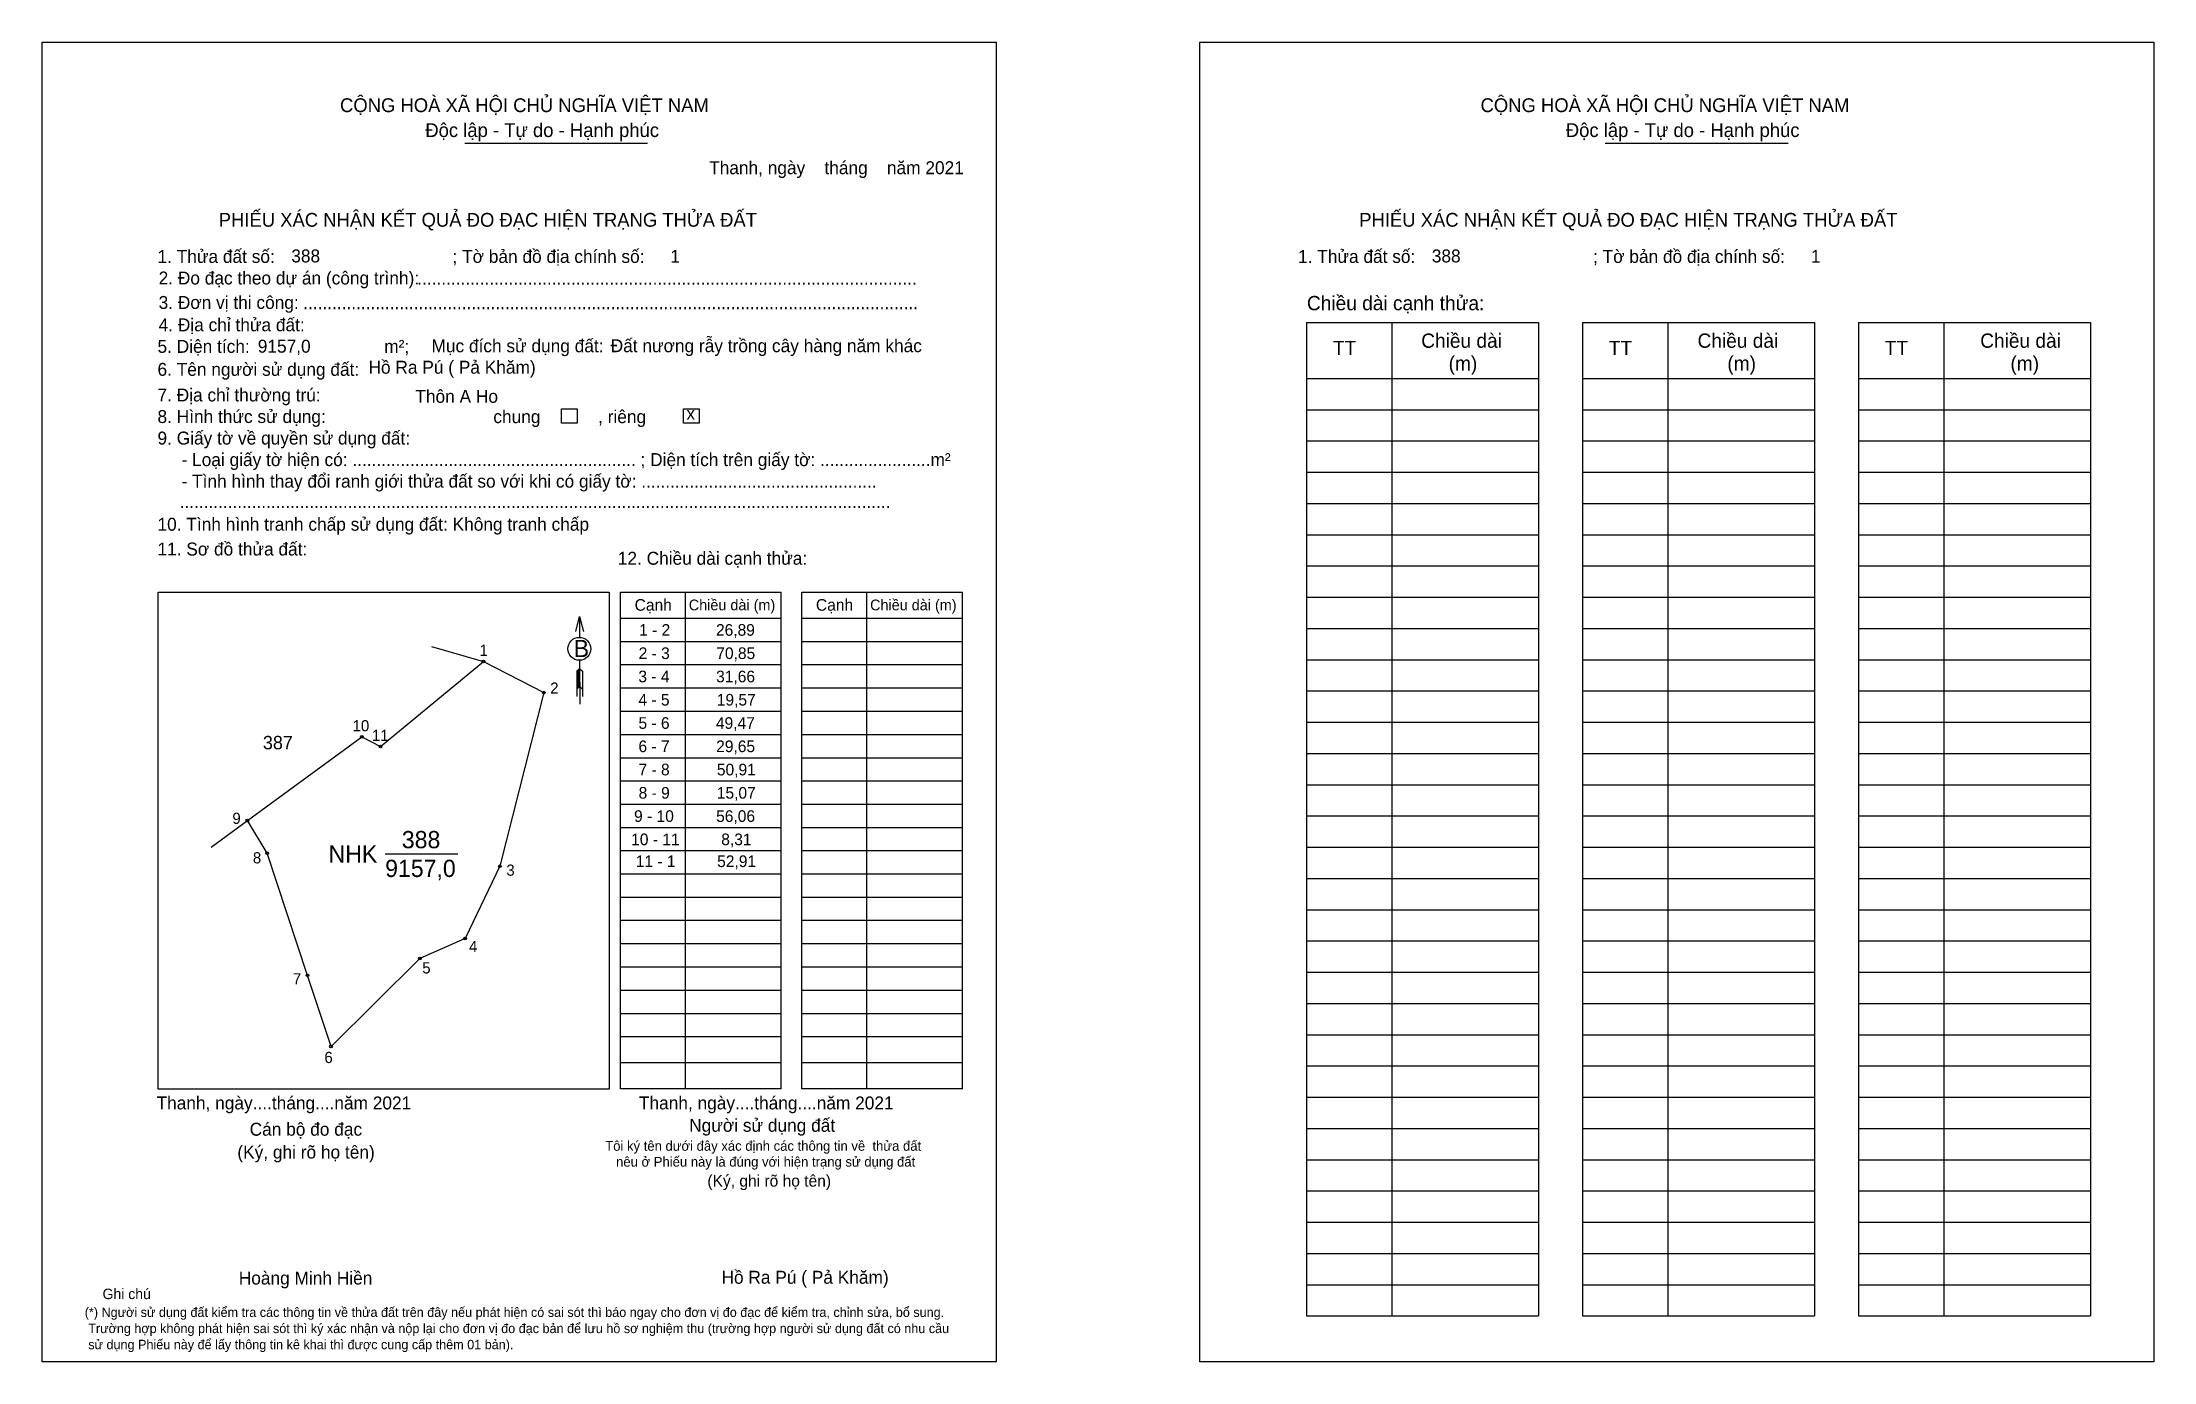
# Model space of a CAD drawing. Extents: x 545638 to 546473, y 1824687 to 1825209.
import ezdxf

# ---------------------------------------------------------------- set-up
doc = ezdxf.new("R2010")
doc.units = 0
for name, color, linetype in [('CanhThua', 7, 'Continuous'), ('kqddKhungInTrang1', 7, 'Continuous'), ('kqddKhungInTrang2', 7, 'Continuous'), ('kqddNoiDung', 7, 'Continuous'), ('kqddTemplate', 7, 'Continuous'), ('MocDinhThua', 7, 'Continuous'), ('NhanDiaChinhThua', 7, 'Continuous'), ('NhanTuCan', 7, 'Continuous'), ('RauThua', 7, 'Continuous'), ('SoHieuDinhThua', 7, 'Continuous')]:
    doc.layers.add(name, color=color, linetype=linetype)

msp = doc.modelspace()

# ---------------------------------------------------------------- linework, layer by layer
at = {"layer": 'CanhThua'}
for p, q in [((545771.68, 1824930.27), (545812.49, 1824963.95)), ((545812.49, 1824963.95), (545836.36, 1824951.58)), ((545836.36, 1824951.58), (545818.92, 1824882.9)), ((545719.06, 1824901.01), (545764.31, 1824934.1)), ((545764.31, 1824934.1), (545771.68, 1824930.27)), ((545726.86, 1824888.11), (545719.06, 1824901.01)), ((545742.84, 1824839.77), (545726.86, 1824888.11)), ((545818.92, 1824882.9), (545805.22, 1824854.37)), ((545805.22, 1824854.37), (545787.34, 1824846.4)), ((545787.34, 1824846.4), (545752.15, 1824811.62)), ((545752.15, 1824811.62), (545742.84, 1824839.77))]:
    msp.add_line(p, q, dxfattribs=at)
at = {"layer": 'kqddKhungInTrang1'}
msp.add_lwpolyline([(545637.94, 1825208.82), (546015.25, 1825208.82), (546015.25, 1824686.95), (545637.94, 1824686.95)], close=True, dxfattribs=at)
at = {"layer": 'kqddKhungInTrang2'}
msp.add_lwpolyline([(546095.74, 1825208.82), (546473.05, 1825208.82), (546473.05, 1824686.95), (546095.74, 1824686.95)], close=True, dxfattribs=at)
at = {"layer": 'kqddTemplate'}
for p, q in [((545805.06, 1825168.88), (545877.33, 1825168.88)), ((546256.14, 1825168.88), (546328.4, 1825168.88)), ((546137.98, 1825097.95), (546229.72, 1825097.95)), ((546137.98, 1825097.95), (546137.98, 1824705.08)), ((546171.74, 1825097.95), (546171.74, 1824705.08)), ((546229.72, 1825097.95), (546229.72, 1824705.08)), ((546247.1, 1825097.95), (546247.1, 1824705.08)), ((546247.1, 1825097.95), (546338.85, 1825097.95)), ((546280.87, 1825097.95), (546280.87, 1824705.08)), ((546338.85, 1825097.95), (546338.85, 1824705.08)), ((546356.23, 1825097.95), (546356.23, 1824705.08)), ((546356.23, 1825097.95), (546447.97, 1825097.95)), ((546389.99, 1825097.95), (546389.99, 1824705.07)), ((546447.97, 1825097.95), (546447.97, 1824705.07)), ((546137.98, 1825075.84), (546229.72, 1825075.84)), ((546247.1, 1825075.84), (546338.85, 1825075.84)), ((546356.23, 1825075.84), (546447.97, 1825075.84)), ((546137.98, 1825063.48), (546229.72, 1825063.48)), ((546247.1, 1825063.48), (546338.85, 1825063.48)), ((546356.23, 1825063.48), (546447.97, 1825063.48)), ((546137.98, 1825051.12), (546229.72, 1825051.12)), ((546247.1, 1825051.12), (546338.85, 1825051.12)), ((546356.23, 1825051.12), (546447.97, 1825051.12)), ((546137.98, 1825038.76), (546229.72, 1825038.76)), ((546247.1, 1825038.76), (546338.85, 1825038.76)), ((546356.23, 1825038.76), (546447.97, 1825038.76)), ((546137.98, 1825026.4), (546229.72, 1825026.4)), ((546247.1, 1825026.4), (546338.85, 1825026.4)), ((546356.23, 1825026.4), (546447.97, 1825026.4)), ((546137.98, 1825014.04), (546229.72, 1825014.04)), ((546247.1, 1825014.04), (546338.85, 1825014.04)), ((546356.23, 1825014.04), (546447.97, 1825014.04)), ((546137.98, 1825001.69), (546229.72, 1825001.69)), ((546247.1, 1825001.68), (546338.85, 1825001.68)), ((546356.23, 1825001.68), (546447.97, 1825001.68)), ((545866.65, 1824991.35), (545930.22, 1824991.35)), ((545866.65, 1824794.96), (545866.65, 1824991.35)), ((545892.22, 1824991.35), (545892.22, 1824794.96)), ((545930.22, 1824794.96), (545930.22, 1824991.35)), ((545938.36, 1824991.35), (546001.92, 1824991.35)), ((545938.36, 1824794.96), (545938.36, 1824991.35)), ((545963.92, 1824991.35), (545963.92, 1824794.96)), ((546001.92, 1824794.96), (546001.92, 1824991.35)), ((546137.98, 1824989.33), (546229.72, 1824989.33)), ((546247.1, 1824989.33), (546338.85, 1824989.33)), ((546356.23, 1824989.33), (546447.97, 1824989.33)), ((545850.46, 1824981.69), (545850.48, 1824973.45)), ((545866.65, 1824981.07), (545930.22, 1824981.07)), ((545938.36, 1824981.07), (546001.92, 1824981.07)), ((545866.65, 1824971.87), (545930.22, 1824971.87)), ((545938.36, 1824971.87), (546001.92, 1824971.87)), ((546137.98, 1824976.97), (546229.72, 1824976.97)), ((546247.1, 1824976.97), (546338.85, 1824976.97)), ((546356.23, 1824976.97), (546447.97, 1824976.97)), ((545850.49, 1824964.4), (545850.52, 1824947.05)), ((546137.98, 1824964.61), (546229.72, 1824964.61)), ((546247.1, 1824964.61), (546338.85, 1824964.61)), ((546356.23, 1824964.61), (546447.97, 1824964.61)), ((545850.5, 1824961.07), (545849.44, 1824960.06)), ((545850.5, 1824960.6), (545849.44, 1824959.59)), ((545850.5, 1824960.13), (545849.44, 1824959.12)), ((545849.44, 1824960.06), (545849.44, 1824950.12)), ((545850.5, 1824959.66), (545849.44, 1824958.65)), ((545850.5, 1824959.19), (545849.44, 1824958.18)), ((545850.5, 1824958.72), (545849.44, 1824957.7)), ((545850.5, 1824958.25), (545849.44, 1824957.23)), ((545850.5, 1824957.78), (545849.44, 1824956.76)), ((545850.5, 1824957.31), (545849.44, 1824956.29)), ((545850.5, 1824956.84), (545849.44, 1824955.82)), ((545850.5, 1824956.37), (545849.44, 1824955.35)), ((545850.5, 1824955.9), (545849.44, 1824954.88)), ((545850.5, 1824955.43), (545849.44, 1824954.41)), ((545850.51, 1824954.96), (545849.44, 1824953.94)), ((545850.5, 1824961.07), (545851.58, 1824960.06)), ((545851.58, 1824960.06), (545851.58, 1824950.12)), ((545866.65, 1824962.66), (545930.22, 1824962.66)), ((545938.36, 1824962.66), (546001.92, 1824962.66)), ((545850.51, 1824954.49), (545849.44, 1824953.47)), ((545850.51, 1824954.02), (545849.44, 1824953)), ((545850.51, 1824954.02), (545851.58, 1824953)), ((545866.65, 1824953.46), (545930.22, 1824953.46)), ((545938.36, 1824953.46), (546001.92, 1824953.46)), ((546137.98, 1824952.25), (546229.72, 1824952.25)), ((546247.1, 1824952.25), (546338.85, 1824952.25)), ((546356.23, 1824952.25), (546447.97, 1824952.25)), ((545866.65, 1824944.26), (545930.22, 1824944.26)), ((545938.36, 1824944.26), (546001.92, 1824944.26)), ((546137.98, 1824939.89), (546229.72, 1824939.89)), ((546247.1, 1824939.89), (546338.85, 1824939.89)), ((546356.23, 1824939.89), (546447.97, 1824939.89)), ((545866.65, 1824935.05), (545930.22, 1824935.05)), ((545938.36, 1824935.05), (546001.92, 1824935.05)), ((545866.65, 1824925.85), (545930.22, 1824925.85)), ((545938.36, 1824925.85), (546001.92, 1824925.85)), ((546137.98, 1824927.53), (546229.72, 1824927.53)), ((546247.1, 1824927.53), (546338.85, 1824927.53)), ((546356.23, 1824927.53), (546447.97, 1824927.53)), ((545866.65, 1824916.65), (545930.22, 1824916.65)), ((545938.36, 1824916.65), (546001.92, 1824916.65)), ((546137.98, 1824915.17), (546229.72, 1824915.17)), ((546247.1, 1824915.17), (546338.85, 1824915.17)), ((546356.23, 1824915.17), (546447.97, 1824915.17)), ((545866.65, 1824907.44), (545930.22, 1824907.44)), ((545938.36, 1824907.44), (546001.92, 1824907.44)), ((545866.65, 1824898.24), (545930.22, 1824898.24)), ((545938.36, 1824898.24), (546001.92, 1824898.24)), ((546137.98, 1824902.82), (546229.72, 1824902.82)), ((546247.1, 1824902.81), (546338.85, 1824902.81)), ((546356.23, 1824902.81), (546447.97, 1824902.81)), ((545930.22, 1824889.04), (545866.65, 1824889.04)), ((546001.92, 1824889.04), (545938.36, 1824889.04)), ((546137.98, 1824890.46), (546229.72, 1824890.46)), ((546247.1, 1824890.46), (546338.85, 1824890.46)), ((546356.23, 1824890.46), (546447.97, 1824890.46)), ((545930.22, 1824879.83), (545866.65, 1824879.83)), ((546001.92, 1824879.83), (545938.36, 1824879.83)), ((546137.98, 1824878.1), (546229.72, 1824878.1)), ((546247.1, 1824878.1), (546338.85, 1824878.1)), ((546356.23, 1824878.1), (546447.97, 1824878.1)), ((545930.22, 1824870.63), (545866.65, 1824870.63)), ((546001.92, 1824870.63), (545938.36, 1824870.63)), ((546137.98, 1824865.74), (546229.72, 1824865.74)), ((546247.1, 1824865.74), (546338.85, 1824865.74)), ((546356.23, 1824865.74), (546447.97, 1824865.74)), ((545930.22, 1824861.43), (545866.65, 1824861.43)), ((546001.92, 1824861.43), (545938.36, 1824861.43)), ((545930.22, 1824852.22), (545866.65, 1824852.22)), ((546001.92, 1824852.22), (545938.36, 1824852.22)), ((546137.98, 1824853.38), (546229.72, 1824853.38)), ((546247.1, 1824853.38), (546338.85, 1824853.38)), ((546356.23, 1824853.38), (546447.97, 1824853.38)), ((545930.22, 1824843.02), (545866.65, 1824843.02)), ((546001.92, 1824843.02), (545938.36, 1824843.02)), ((546137.98, 1824841.02), (546229.72, 1824841.02)), ((546247.1, 1824841.02), (546338.85, 1824841.02)), ((546356.23, 1824841.02), (546447.97, 1824841.02)), ((545930.22, 1824833.82), (545866.65, 1824833.82)), ((546001.92, 1824833.82), (545938.36, 1824833.82)), ((545930.22, 1824824.61), (545866.65, 1824824.61)), ((546001.92, 1824824.61), (545938.36, 1824824.61)), ((546137.98, 1824828.66), (546229.72, 1824828.66)), ((546247.1, 1824828.66), (546338.85, 1824828.66)), ((546356.23, 1824828.66), (546447.97, 1824828.66)), ((545930.22, 1824815.41), (545866.65, 1824815.41)), ((546001.92, 1824815.41), (545938.36, 1824815.41)), ((546137.98, 1824816.3), (546229.72, 1824816.3)), ((546247.1, 1824816.3), (546338.85, 1824816.3)), ((546356.23, 1824816.3), (546447.97, 1824816.3)), ((545930.22, 1824805.18), (545866.65, 1824805.18)), ((546001.92, 1824805.18), (545938.36, 1824805.18)), ((546137.98, 1824803.95), (546229.72, 1824803.95)), ((546247.1, 1824803.94), (546338.85, 1824803.94)), ((546356.23, 1824803.94), (546447.97, 1824803.94)), ((545930.22, 1824794.96), (545866.65, 1824794.96)), ((546001.92, 1824794.96), (545938.36, 1824794.96)), ((546137.98, 1824791.59), (546229.72, 1824791.59)), ((546247.1, 1824791.59), (546338.85, 1824791.59)), ((546356.23, 1824791.59), (546447.97, 1824791.59)), ((546137.98, 1824779.23), (546229.72, 1824779.23)), ((546247.1, 1824779.23), (546338.85, 1824779.23)), ((546356.23, 1824779.23), (546447.97, 1824779.23)), ((546137.98, 1824766.87), (546229.72, 1824766.87)), ((546247.1, 1824766.87), (546338.85, 1824766.87)), ((546356.23, 1824766.87), (546447.97, 1824766.87)), ((546137.98, 1824754.51), (546229.72, 1824754.51)), ((546247.1, 1824754.51), (546338.85, 1824754.51)), ((546356.23, 1824754.51), (546447.97, 1824754.51)), ((546137.98, 1824742.15), (546229.72, 1824742.15)), ((546247.1, 1824742.15), (546338.85, 1824742.15)), ((546356.23, 1824742.15), (546447.97, 1824742.15)), ((546137.98, 1824729.79), (546229.72, 1824729.79)), ((546247.1, 1824729.79), (546338.85, 1824729.79)), ((546356.23, 1824729.79), (546447.97, 1824729.79)), ((546137.98, 1824717.43), (546229.72, 1824717.43)), ((546247.1, 1824717.43), (546338.85, 1824717.43)), ((546356.23, 1824717.43), (546447.97, 1824717.43)), ((546137.98, 1824705.08), (546229.72, 1824705.08)), ((546247.1, 1824705.08), (546338.85, 1824705.08)), ((546356.23, 1824705.07), (546447.97, 1824705.07))]:
    msp.add_line(p, q, dxfattribs=at)
for points in [[(545843.31, 1825063.89), (545849.45, 1825063.89), (545849.45, 1825058.16), (545843.31, 1825058.16)], [(545891.59, 1825063.89), (545897.73, 1825063.89), (545897.73, 1825058.16), (545891.59, 1825058.16)], [(545683.85, 1824991.35), (545862.13, 1824991.35), (545862.13, 1824794.79), (545683.85, 1824794.79)]]:
    msp.add_lwpolyline(points, close=True, dxfattribs=at)
msp.add_lwpolyline([(545848.98, 1824975.73), (545850.46, 1824981.69), (545851.96, 1824975.73)], dxfattribs=at)
msp.add_circle((545850.37, 1824968.92), 4.53, dxfattribs=at)
at = {"layer": 'MocDinhThua'}
for centre in [(545812.49, 1824963.95), (545836.36, 1824951.58), (545764.31, 1824934.1), (545771.68, 1824930.27), (545719.06, 1824901.01), (545726.86, 1824888.11), (545818.92, 1824882.9), (545805.22, 1824854.37), (545787.34, 1824846.4), (545742.84, 1824839.77), (545752.15, 1824811.62)]:
    msp.add_circle(centre, 0.531, dxfattribs=at)
at = {"layer": 'NhanDiaChinhThua'}
msp.add_line((545773.57, 1824887.78), (545802.26, 1824887.78), dxfattribs=at)
at = {"layer": 'RauThua'}
for p, q in [((545791.86, 1824969.87), (545812.49, 1824963.95)), ((545704.72, 1824890.52), (545719.06, 1824901.01))]:
    msp.add_line(p, q, dxfattribs=at)

# ---------------------------------------------------------------- texts
at = {"layer": 'kqddNoiDung'}
for s, height, p in [('Thanh, ngày    tháng    năm 2021  ', 5.1129, (545901.7, 1825156.64)), ('388', 5.113, (545736.44, 1825121.75)), ('1', 5.11, (545886.38, 1825121.59)), ('388', 5.113, (546187.51, 1825121.75)), ('1', 5.11, (546337.46, 1825121.59)), ('........................................................................................................', 5.11291, (545786.26, 1825112.93)), ('................................................................................................................................', 5.11291, (545741.17, 1825103.25)), ('9157,0', 5.113, (545723.19, 1825086.04)), ('Đất nương rẫy trồng cây hàng năm khác', 5.1129, (545862.77, 1825086.24)), ('Hồ Ra Pú ( Pả Khăm)', 5.1129, (545766.98, 1825077.73)), ('Thôn A Ho', 5.113, (545785.51, 1825066.21)), ('x', 5.11, (545892.72, 1825059.49)), ('1 - 2', 4.602, (545874, 1824974.09)), ('26,89', 4.602, (545904.4, 1824974.09)), ('2 - 3', 4.602, (545873.82, 1824964.88)), ('70,85', 4.602, (545904.53, 1824964.88)), ('3 - 4', 4.602, (545873.71, 1824955.68)), ('31,66', 4.602, (545904.45, 1824955.68)), ('4 - 5', 4.602, (545873.74, 1824946.48)), ('19,57', 4.602, (545904.73, 1824946.48)), ('5 - 6', 4.602, (545873.75, 1824937.27)), ('49,47', 4.602, (545904.38, 1824937.27)), ('6 - 7', 4.602, (545873.76, 1824928.07)), ('29,65', 4.602, (545904.48, 1824928.07)), ('7 - 8', 4.602, (545873.78, 1824918.87)), ('50,91', 4.602, (545904.76, 1824918.87)), ('8 - 9', 4.602, (545873.81, 1824909.66)), ('15,07', 4.602, (545904.73, 1824909.66)), ('9 - 10', 4.602, (545872.01, 1824900.46)), ('56,06', 4.602, (545904.47, 1824900.46)), ('10 - 11', 4.602, (545870.87, 1824891.26)), ('8,31', 4.602, (545906.5, 1824891.26)), ('11 - 1', 4.602, (545872.69, 1824882.61)), ('52,91', 4.602, (545904.87, 1824882.61)), ('Thanh, ngày....tháng....năm 2021', 5.1129, (545683.15, 1824786.76)), ('Thanh, ngày....tháng....năm 2021', 5.1129, (545873.93, 1824786.76)), ('Hồ Ra Pú ( Pả Khăm)', 5.1129, (545906.59, 1824717.81))]:
    msp.add_text(s, height=height, dxfattribs=at).set_placement(p)
at = {"layer": 'kqddTemplate'}
for s, height, p in [('CỘNG HOÀ XÃ HỘI CHỦ NGHĨA VIỆT NAM', 5.4538, (545755.72, 1825181.19)), ('CỘNG HOÀ XÃ HỘI CHỦ NGHĨA VIỆT NAM', 5.4538, (546206.79, 1825181.19)), ('Độc lập - Tự do - Hạnh phúc', 5.4538, (545789.45, 1825171.33)), ('Độc lập - Tự do - Hạnh phúc', 5.4538, (546240.52, 1825171.33)), ('PHIẾU XÁC NHẬN KẾT QUẢ ĐO ĐẠC HIỆN TRẠNG THỬA ĐẤT', 5.4538, (545707.74, 1825135.86)), ('PHIẾU XÁC NHẬN KẾT QUẢ ĐO ĐẠC HIỆN TRẠNG THỬA ĐẤT', 5.4538, (546158.81, 1825135.86)), ('1. Thửa đất số:                                     ; Tờ bản đồ địa chính số:', 5.1129, (545683.53, 1825121.54)), ('1. Thửa đất số:                                     ; Tờ bản đồ địa chính số:', 5.1129, (546134.61, 1825121.54)), ('2. Đo đạc theo dự án (công trình): ', 5.1129, (545683.98, 1825113.02)), ('3. Đơn vị thi công: ', 5.1129, (545683.98, 1825103.35)), ('Chiều dài cạnh thửa:', 5.6497, (546138.14, 1825102.83)), ('4. Địa chỉ thửa đất:', 5.1129, (545683.98, 1825094.5)), ('5. Diện tích:                            m²; ', 5.1129, (545683.53, 1825085.98)), ('Mục đích sử dụng đất:', 5.1129, (545791.89, 1825086.19)), ('TT', 5.65, (546148.4, 1825085.06)), ('Chiều dài', 5.65, (546183.33, 1825087.97)), ('TT', 5.65, (546257.53, 1825085.06)), ('Chiều dài', 5.65, (546292.61, 1825087.97)), ('TT', 5.65, (546366.66, 1825085.06)), ('Chiều dài', 5.65, (546404.41, 1825087.97)), ('6. Tên người sử dụng đất:', 5.1129, (545683.53, 1825076.89)), ('(m)', 5.65, (546194.17, 1825078.99)), ('(m)', 5.65, (546304.4, 1825078.99)), ('(m)', 5.65, (546416.37, 1825078.99)), ('7. Địa chỉ thường trú:', 5.1129, (545683.53, 1825066.76)), ('8. Hình thức sử dụng:', 5.1129, (545683.53, 1825058.23)), ('chung            , riêng', 5.1129, (545816.36, 1825058.18)), ('9. Giấy tờ về quyền sử dụng đất:', 5.1129, (545683.53, 1825049.71)), ('     - Loại giấy tờ hiện có: ........................................................... ; Diện tích trên giấy tờ: .......................m²', 5.11291, (545683.53, 1825041.19)), ('     - Tình hình thay đổi ranh giới thửa đất so với khi có giấy tờ: .................................................', 5.11291, (545683.53, 1825032.67)), ('10. Tình hình tranh chấp sử dụng đất: Không tranh chấp', 5.1129, (545683.53, 1825015.63)), ('....................................................................................................................................................', 5.11291, (545692.28, 1825024.58)), ('11. Sơ đồ thửa đất:', 5.1129, (545683.53, 1825005.83)), ('12. Chiều dài cạnh thửa:', 5.1129, (545865.58, 1825002.17)), ('Cạnh', 4.602, (545872.24, 1824983.99)), ('Chiều dài (m)', 4.2608, (545893.65, 1824984.14)), ('Cạnh', 4.602, (545943.94, 1824983.99)), ('Chiều dài (m)', 4.2608, (545965.36, 1824984.14)), ('B', 6.82, (545848.13, 1824965.64)), ('Cán bộ đo đạc', 5.1129, (545719.98, 1824776.36)), ('Người sử dụng đất', 5.1129, (545893.81, 1824777.91)), ('(Ký, ghi rõ họ tên)', 5.1129, (545715.11, 1824767.33)), ('Tôi ký tên dưới đây xác định các thông tin về  thửa đất ', 3.8654, (545860.6, 1824770.4)), ('nêu ở Phiếu này là đúng với hiện trạng sử dụng đất', 3.8654, (545864.91, 1824764.12)), ('(Ký, ghi rõ họ tên)', 4.6016, (545901.01, 1824756.23)), ('Hoàng Minh Hiền', 5.1129, (545715.67, 1824717.51)), ('Ghi chú', 4.141, (545661.81, 1824711.73)), ('(*) Người sử dụng đất kiểm tra các thông tin về thửa đất trên đây nếu phát hiện có sai sót thì báo ngay cho đơn vị đo đạc để kiểm tra, chỉnh sửa, bổ sung.', 3.72731, (545654.76, 1824704.67)), (' Trường hợp không phát hiện sai sót thì ký xác nhận và nộp lại cho đơn vị đo đạc bản để lưu hồ sơ nghiệm thu (trường hợp người sử dụng đất có nhu cầu', 3.72731, (545654.76, 1824698.29)), (' sử dụng Phiếu này để lấy thông tin kê khai thì được cung cấp thêm 01 bản).', 3.7273, (545654.76, 1824691.91))]:
    msp.add_text(s, height=height, dxfattribs=at).set_placement(p)
at = {"layer": 'NhanDiaChinhThua'}
for s, p in [('388', (545780.17, 1824890.05)), ('NHK', (545751.19, 1824884.37)), ('9157,0', (545773.57, 1824878.68))]:
    msp.add_text(s, height=6.823, dxfattribs=at).set_placement(p)
at = {"layer": 'NhanTuCan'}
msp.add_text('387', height=5.31, dxfattribs=at).set_placement((545725.22, 1824929.18))
at = {"layer": 'SoHieuDinhThua'}
for s, height, p in [('1', 4.43, (545810.87, 1824966.14)), ('2', 4.43, (545838.84, 1824951.18)), ('10', 4.425, (545760.69, 1824936.3)), ('11', 4.425, (545768.35, 1824932.46)), ('9', 4.43, (545713.14, 1824899.66)), ('8', 4.43, (545721.26, 1824884.05)), ('3', 4.43, (545821.5, 1824879.18)), ('4', 4.43, (545806.73, 1824848.98)), ('7', 4.43, (545737.06, 1824836.17)), ('5', 4.43, (545788.24, 1824840.53)), ('6', 4.43, (545749.54, 1824805.1))]:
    msp.add_text(s, height=height, dxfattribs=at).set_placement(p)

doc.saveas('drawing.dxf')
